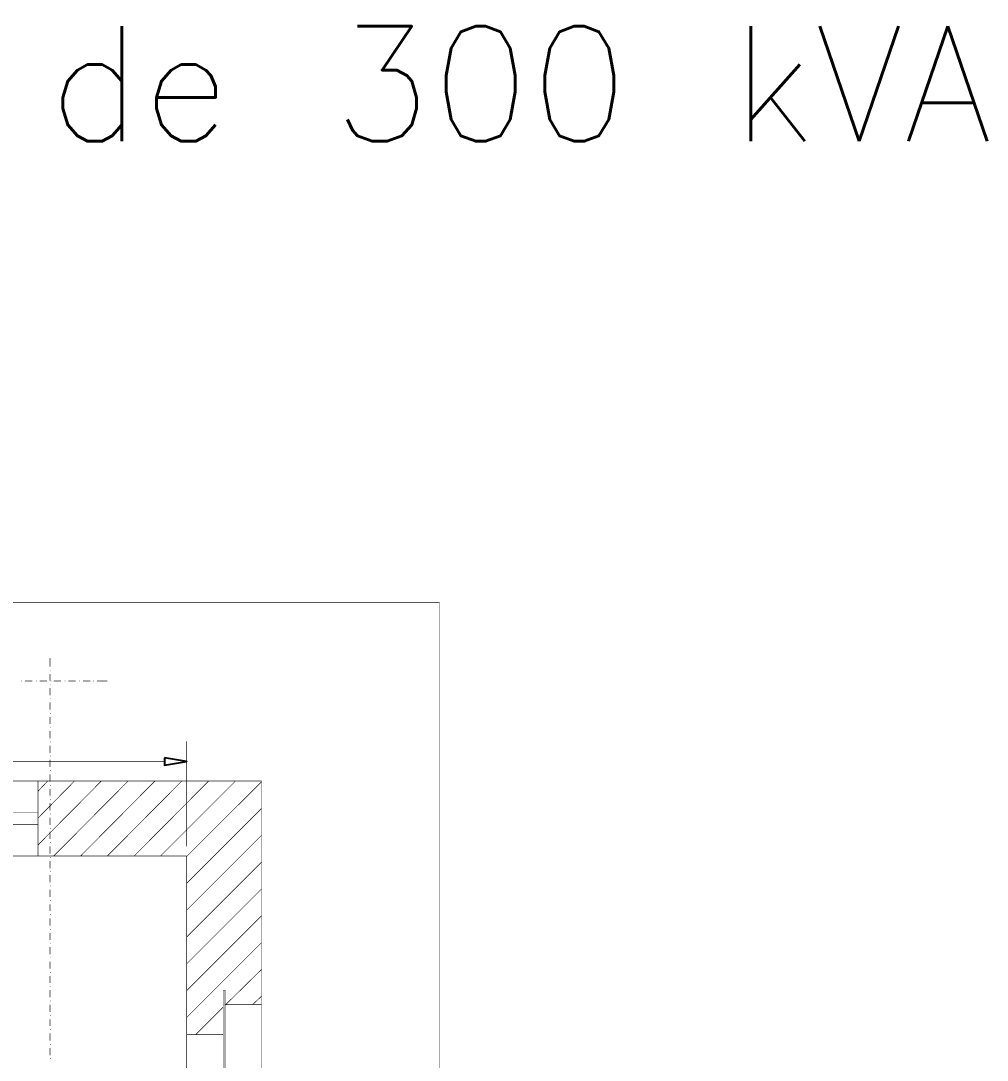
# Model space of a CAD drawing. Header units: metres. Extents: x -593 to 248, y 430 to 1024.
# Drawn here: x -460.6 to -393.3, y 628.9 to 701.2 of the extents above; entities that cross this region are included whole.
import ezdxf

# ---------------------------------------------------------------- set-up
doc = ezdxf.new("R2010")
doc.units = ezdxf.units.M
doc.header["$MEASUREMENT"] = 0
for name, color, linetype in [('C00-00-00-BLACK', 7, 'Continuous'), ('C00-00-FF', 5, 'Continuous'), ('C00-7E-FF', 150, 'Continuous')]:
    doc.layers.add(name, color=color, linetype=linetype)
doc.styles.get("Standard").update_dxf_attribs({"font": 'txt.shx', "height": 1})

msp = doc.modelspace()

# ---------------------------------------------------------------- linework, layer by layer
at = {"layer": 'C00-00-00-BLACK', "const_width": 0.0423}
for points in [[(-546.602, 660.761), (-431.456, 660.761)], [(-431.456, 538.81), (-431.456, 660.761)], [(-458.558, 656.312), (-458.558, 656.904)], [(-458.558, 656.058), (-458.515, 656.058)], [(-458.558, 655.337), (-458.558, 655.803)], [(-460.549, 655.296), (-460.508, 655.296)], [(-460.296, 655.296), (-459.787, 655.296)], [(-459.531, 655.296), (-459.488, 655.296)], [(-459.277, 655.296), (-458.769, 655.296)], [(-458.558, 655.084), (-458.515, 655.084)], [(-458.515, 655.296), (-458.473, 655.296)], [(-458.303, 655.296), (-457.793, 655.296)], [(-457.539, 655.296), (-457.497, 655.296)], [(-457.285, 655.296), (-456.777, 655.296)], [(-456.52, 655.296), (-456.477, 655.296)], [(-456.266, 655.296), (-455.758, 655.296)], [(-455.547, 655.296), (-455.504, 655.296)], [(-455.29, 655.296), (-454.57, 655.296)], [(-458.558, 654.319), (-458.558, 654.827)], [(-458.558, 654.065), (-458.515, 654.065)], [(-458.558, 653.303), (-458.558, 653.81)], [(-458.558, 653.05), (-458.515, 653.05)], [(-458.558, 652.326), (-458.558, 652.792)], [(-458.558, 652.073), (-458.515, 652.073)], [(-458.558, 651.311), (-458.558, 651.819)], [(-458.558, 651.057), (-458.515, 651.057)], [(-458.558, 650.292), (-458.558, 650.801)], [(-458.558, 650.08), (-458.515, 650.08)], [(-458.558, 649.318), (-458.558, 649.826)], [(-458.558, 649.064), (-458.515, 649.064)], [(-458.558, 648.3), (-458.558, 648.808)], [(-534.175, 648.342), (-443.841, 648.342)], [(-459.404, 647.623), (-458.726, 648.342)], [(-459.404, 645.757), (-456.862, 648.342)], [(-459.404, 643.891), (-454.993, 648.342)], [(-459.404, 643.129), (-459.404, 648.342)], [(-458.558, 648.046), (-458.515, 648.046)], [(-458.558, 647.327), (-458.558, 647.791)], [(-458.303, 643.129), (-453.129, 648.342)], [(-456.436, 643.129), (-451.263, 648.342)], [(-454.57, 643.129), (-449.396, 648.342)], [(-452.704, 643.129), (-447.53, 648.342)], [(-450.88, 643.129), (-445.664, 648.342)], [(-449.057, 643.088), (-443.841, 648.3)], [(-443.841, 627.53), (-443.841, 648.342)], [(-458.558, 647.072), (-458.515, 647.072)], [(-458.558, 646.307), (-458.558, 646.816)], [(-449.057, 641.222), (-443.841, 646.435)], [(-480.188, 646.137), (-459.404, 646.137)], [(-458.558, 646.054), (-458.515, 646.054)], [(-458.558, 645.291), (-458.558, 645.8)], [(-480.188, 645.334), (-459.404, 645.334)], [(-458.558, 645.038), (-458.515, 645.038)], [(-458.558, 644.316), (-458.558, 644.823)], [(-449.057, 639.357), (-443.841, 644.569)], [(-458.558, 644.061), (-458.515, 644.061)], [(-458.558, 643.299), (-458.558, 643.807)], [(-490.577, 643.129), (-449.057, 643.129)], [(-458.558, 643.045), (-458.515, 643.045)], [(-458.558, 642.281), (-458.558, 642.789)], [(-449.057, 627.319), (-449.057, 643.129)], [(-449.057, 637.492), (-443.841, 642.704)], [(-458.558, 642.07), (-458.515, 642.07)], [(-458.558, 641.308), (-458.558, 641.815)], [(-458.558, 641.053), (-458.515, 641.053)], [(-458.558, 640.288), (-458.558, 640.796)], [(-449.057, 635.626), (-443.841, 640.842)], [(-458.558, 640.034), (-458.515, 640.034)], [(-458.558, 639.315), (-458.558, 639.781)], [(-458.558, 639.06), (-458.515, 639.06)], [(-458.558, 638.297), (-458.558, 638.804)], [(-449.057, 633.761), (-443.841, 638.976)], [(-458.558, 638.042), (-458.515, 638.042)], [(-458.558, 637.28), (-458.558, 637.788)], [(-458.558, 637.026), (-458.515, 637.026)], [(-449.057, 631.895), (-443.841, 637.11)], [(-458.558, 636.304), (-458.558, 636.814)], [(-458.558, 636.05), (-458.515, 636.05)], [(-458.558, 635.288), (-458.558, 635.795)], [(-458.558, 635.033), (-458.515, 635.033)], [(-458.558, 634.311), (-458.558, 634.78)], [(-446.342, 632.787), (-443.841, 635.245)], [(-458.558, 634.058), (-458.515, 634.058)], [(-458.558, 633.296), (-458.558, 633.803)], [(-446.385, 633.803), (-446.511, 633.803)], [(-446.511, 633.803), (-446.511, 598.579)], [(-446.385, 633.803), (-446.385, 598.579)], [(-444.476, 632.787), (-443.841, 633.38)], [(-458.558, 633.041), (-458.515, 633.041)], [(-458.558, 632.277), (-458.558, 632.787)], [(-448.421, 630.71), (-446.511, 632.615)], [(-443.841, 632.787), (-446.385, 632.787)], [(-458.558, 632.022), (-458.515, 632.022)], [(-458.558, 631.303), (-458.558, 631.769)], [(-458.558, 631.05), (-458.515, 631.05)], [(-458.558, 630.285), (-458.558, 630.794)], [(-449.057, 630.71), (-446.511, 630.71)], [(-446.553, 630.71), (-446.511, 630.753)], [(-458.558, 630.031), (-458.515, 630.031)], [(-458.558, 629.269), (-458.558, 629.776)], [(-458.558, 629.057), (-458.515, 629.057)]]:
    msp.add_lwpolyline(points, dxfattribs=at)
at = {"layer": 'C00-00-FF', "const_width": 0.0423}
msp.add_lwpolyline([(-449.057, 643.807), (-449.057, 651.099)], dxfattribs=at)
at = {"layer": 'C00-7E-FF', "const_width": 0.0423}
msp.add_lwpolyline([(-450.584, 649.953), (-450.584, 649.445), (-449.057, 649.7), (-450.584, 649.953)], close=True, dxfattribs=at)
at = {"layer": 'C00-7E-FF'}
msp.add_lwpolyline([(-450.584, 649.953), (-450.584, 649.445), (-449.057, 649.7), (-450.584, 649.953)], close=True, dxfattribs=at)
at = {"layer": 'C00-7E-FF', "const_width": 0.0423}
for points in [[(-449.057, 644.316), (-449.057, 650.207)], [(-450.584, 649.7), (-466.487, 649.7)]]:
    msp.add_lwpolyline(points, dxfattribs=at)

# ---------------------------------------------------------------- texts
at = {"linetype": 'ByBlock', "insert": (-548.042, 700.845), "char_height": 8, "attachment_point": 1}
msp.add_mtext_dynamic_manual_height_columns('Medição acima de 300 kVA', width=224.54078, gutter_width=2, heights=[0], dxfattribs=at)

doc.saveas('drawing.dxf')
